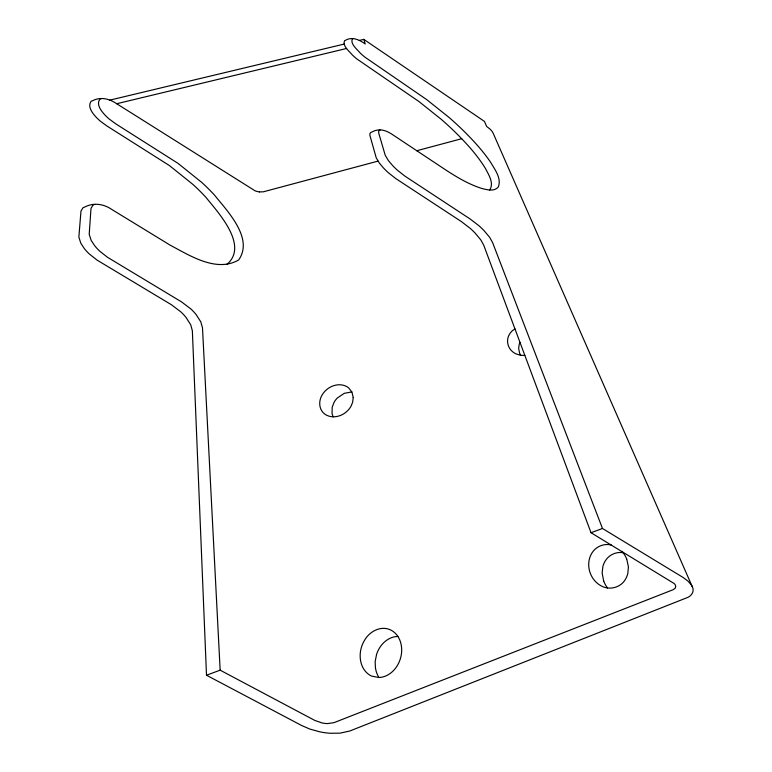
<?xml version="1.0" encoding="UTF-8"?>
<svg xmlns="http://www.w3.org/2000/svg" width="772" height="772" viewBox="0 0 772 772"><rect width="100%" height="100%" fill="white"/><g stroke="black" fill="none" stroke-linecap="round" stroke-linejoin="round"><path stroke-width="1.16" d="M489.709 189.989C494.302 183.118 488.608 174.684 485.405 168.421C476.922 154.545 465.757 142.53 454.197 131.182A242.225 130.304 24.6 0 0 441.343 119.399L418.945 101.528L356.722 58.855A52.814 25.119 25.6 0 1 352.157 54.773C349.33 51.232 342.15 45.857 344.553 40.723A3.956 1.901 24.9 0 1 345.065 40.52C352.148 36.149 359.434 39.835 365.243 43.994L363.805 39.382L359.298 40.462M226.804 264.516C249.153 245.66 218.196 212.609 205.767 197.15A196.349 116.225 20 0 0 192.99 184.479L169.406 165.555L106.932 125.99L100.399 121.204A43.821 23.517 21.4 0 1 95.815 116.823C92.379 113.088 87.439 106.7 90.913 101.586A7.324 3.937 20.8 0 1 92.65 100.707C100.736 96.423 109.711 98.884 116.707 103.728L255.098 190.838A12.564 6.9 24 0 0 259.402 191.919M514.953 328.872L512.357 330.763A46.803 26.094 30.6 0 0 509.356 334.459C506.036 339.902 507.465 347.419 512.309 351.463A9.1 5.114 30 0 0 515.947 353.865L520.55 355.294L524.863 355.448M101.335 98.633A7.218 3.87 21 0 0 99.636 99.511C96.23 104.635 101.238 110.965 104.645 114.69A44.004 23.536 21.6 0 0 109.228 119.052L115.742 123.838L177.994 163.346L201.54 182.24A197.294 116.456 20.2 0 1 214.326 194.882C227.171 210.968 254.104 238.432 238.587 260.039C216.334 272.69 190.144 255.725 170.313 245.255L111.65 209.376C103.766 203.972 93.576 202.303 84.756 207.041A9.341 5.433 20.7 0 0 82.894 207.871L80.973 211.074L78.869 237.062L80.742 243.093L84.312 248.555A46.629 27.493 21.4 0 0 89.359 254.017L97.04 260.087L171.452 304.757L180.86 311.888A48.153 29.847 22.3 0 1 185.994 317.379L190.713 324.761L192.353 330.744L206.5 675.23L220.155 670.173L314.793 720.421L322.011 722.939A27.454 20.053 31.9 0 0 327.579 723.586L334.035 722.64L673.126 589.712L675.268 588.177L675.732 586.344A4.921 2.953 36 0 0 674.245 583.574L591.024 532.719L483.677 245.081L480.782 239.88L475.301 233.279A57.948 31.314 27.5 0 0 470.071 228.251L461.347 221.554L395.775 178.573L388.577 172.899A55.41 28.39 26.7 0 1 383.414 167.9L379.293 162.998L376.186 157.71L369.933 135.525L369.885 133.72L370.685 132.591A5.201 2.654 25.8 0 1 371.39 132.292C379.486 127.534 386.753 130.555 393.546 135.293L445.579 169.84C456.87 177.193 468.604 184.247 481.516 188.368C486.814 189.729 494.263 191.967 498.326 186.949C501.761 178.158 494.698 169.386 490.519 162.13C482.288 150.067 472.29 139.317 461.849 129.146A244.541 131.124 24.7 0 0 448.995 117.392L426.627 99.559L364.606 56.935A53.268 25.215 25.7 0 1 360.041 52.863C357.204 49.312 350.054 44.023 352.341 38.87A3.86 1.843 25 0 1 352.833 38.668M591.024 532.719L602.478 528.482L683.384 577.639L688.074 581.21L691.345 584.983A11.783 7.025 36.2 0 1 692.349 586.836C694.839 591.429 691.172 596.553 686.617 597.856L349.764 731.016L340.008 733.168L330.31 733.265A68.197 49.34 31.3 0 1 319.782 731.827L309.852 729.067L301.678 725.526L206.5 675.23M377.99 161.126L263.406 191.803L259.402 191.919M416.793 150.733L461.704 138.709M109.856 100.128L344.341 44.033M116.707 103.728L346.589 48.482M378.936 677.517C386.145 677.295 392.572 672.711 396.499 666.873A60.718 42.595 31.1 0 0 400.388 658.661C403.302 649.348 401.488 637.633 393.276 631.544A11.773 8.154 32.2 0 0 390.314 629.817C380.885 625.465 369.904 631.303 364.915 639.66A61.277 42.682 33.7 0 0 361.778 646.212C358.44 655.737 360.08 668.021 368.601 674.332A12.005 8.473 32.5 0 0 371.708 676.118L378.936 677.517A26.885 18.846 33.3 0 1 375.578 668.475M397.898 636.456C390.294 636.485 383.501 641.503 379.631 647.804A60.737 42.219 34.2 0 0 376.582 654.376L375.153 661.556L375.472 668.456M351.849 391.925L344.254 393.334L337.287 398.043A51.348 31.835 28.5 0 0 334.093 402.308L332.211 407.182L332.018 413.107A19.773 12.304 27.7 0 0 333.205 416.832M623.091 552.723C616.336 551.507 609.118 554.75 605.489 560.578A53.123 32.231 35.8 0 0 602.922 566.32L602.121 572.911L603.656 580.978M611.453 545.08C604.273 543.16 596.187 546.335 592.211 552.607A53.548 32.569 35.5 0 0 589.576 558.32C586.961 567.391 590.377 577.794 597.769 583.642A13.442 8.27 35 0 0 601.523 586.044C609.648 590.493 620.775 587.54 625.368 579.415A53.114 32.588 34.1 0 0 627.8 573.528L628.437 566.918L626.739 559.024M363.805 39.382L484.44 121.397L486.63 126.434L489.853 128.963A13.134 6.437 27.3 0 1 493.144 133.209L692.349 586.836M602.478 528.482L492.555 242.476L489.622 237.293L484.121 230.712A58.45 31.42 27.7 0 0 478.891 225.704L470.177 219.016L404.866 176.093L397.686 170.429A55.854 28.477 26.8 0 1 392.523 165.44L388.384 160.557L385.247 155.297L378.753 133.218L378.676 131.423L379.457 130.294A5.086 2.586 25.9 0 1 380.142 130.005M220.155 670.173L202.486 327.762L200.788 321.818L196.04 314.465A48.356 29.857 22.5 0 0 190.906 308.983L181.526 301.871L107.433 257.25L99.762 251.199A46.803 27.483 21.7 0 1 94.705 245.747L91.125 240.314L89.205 234.302L90.99 208.45L92.862 205.265A9.206 5.327 20.9 0 1 94.686 204.455M607.535 587.965A23.189 14.195 35.4 0 1 603.723 580.978M622.087 551.44A21.635 13.153 34.6 0 1 626.642 559.015M520.743 355.323A16.849 9.438 30.3 0 1 519.498 352.756L518.659 348.307L519.228 344.273A42.914 23.932 30.8 0 1 519.971 342.343M353.229 397.493L352.621 402.318L351.144 405.966A51.656 31.913 26.4 0 1 347.998 410.318C342.807 415.905 334.015 418.752 326.874 415.346A8.405 5.25 27.2 0 1 324.211 413.618C318.768 409.189 318.547 400.793 322.069 395.1A51.83 32.134 28.1 0 1 325.321 390.854C330.551 385.517 339.169 382.873 346.145 386.27A8.27 5.076 27.3 0 1 348.703 387.94L351.935 392.108L353.229 397.493"/></g></svg>
